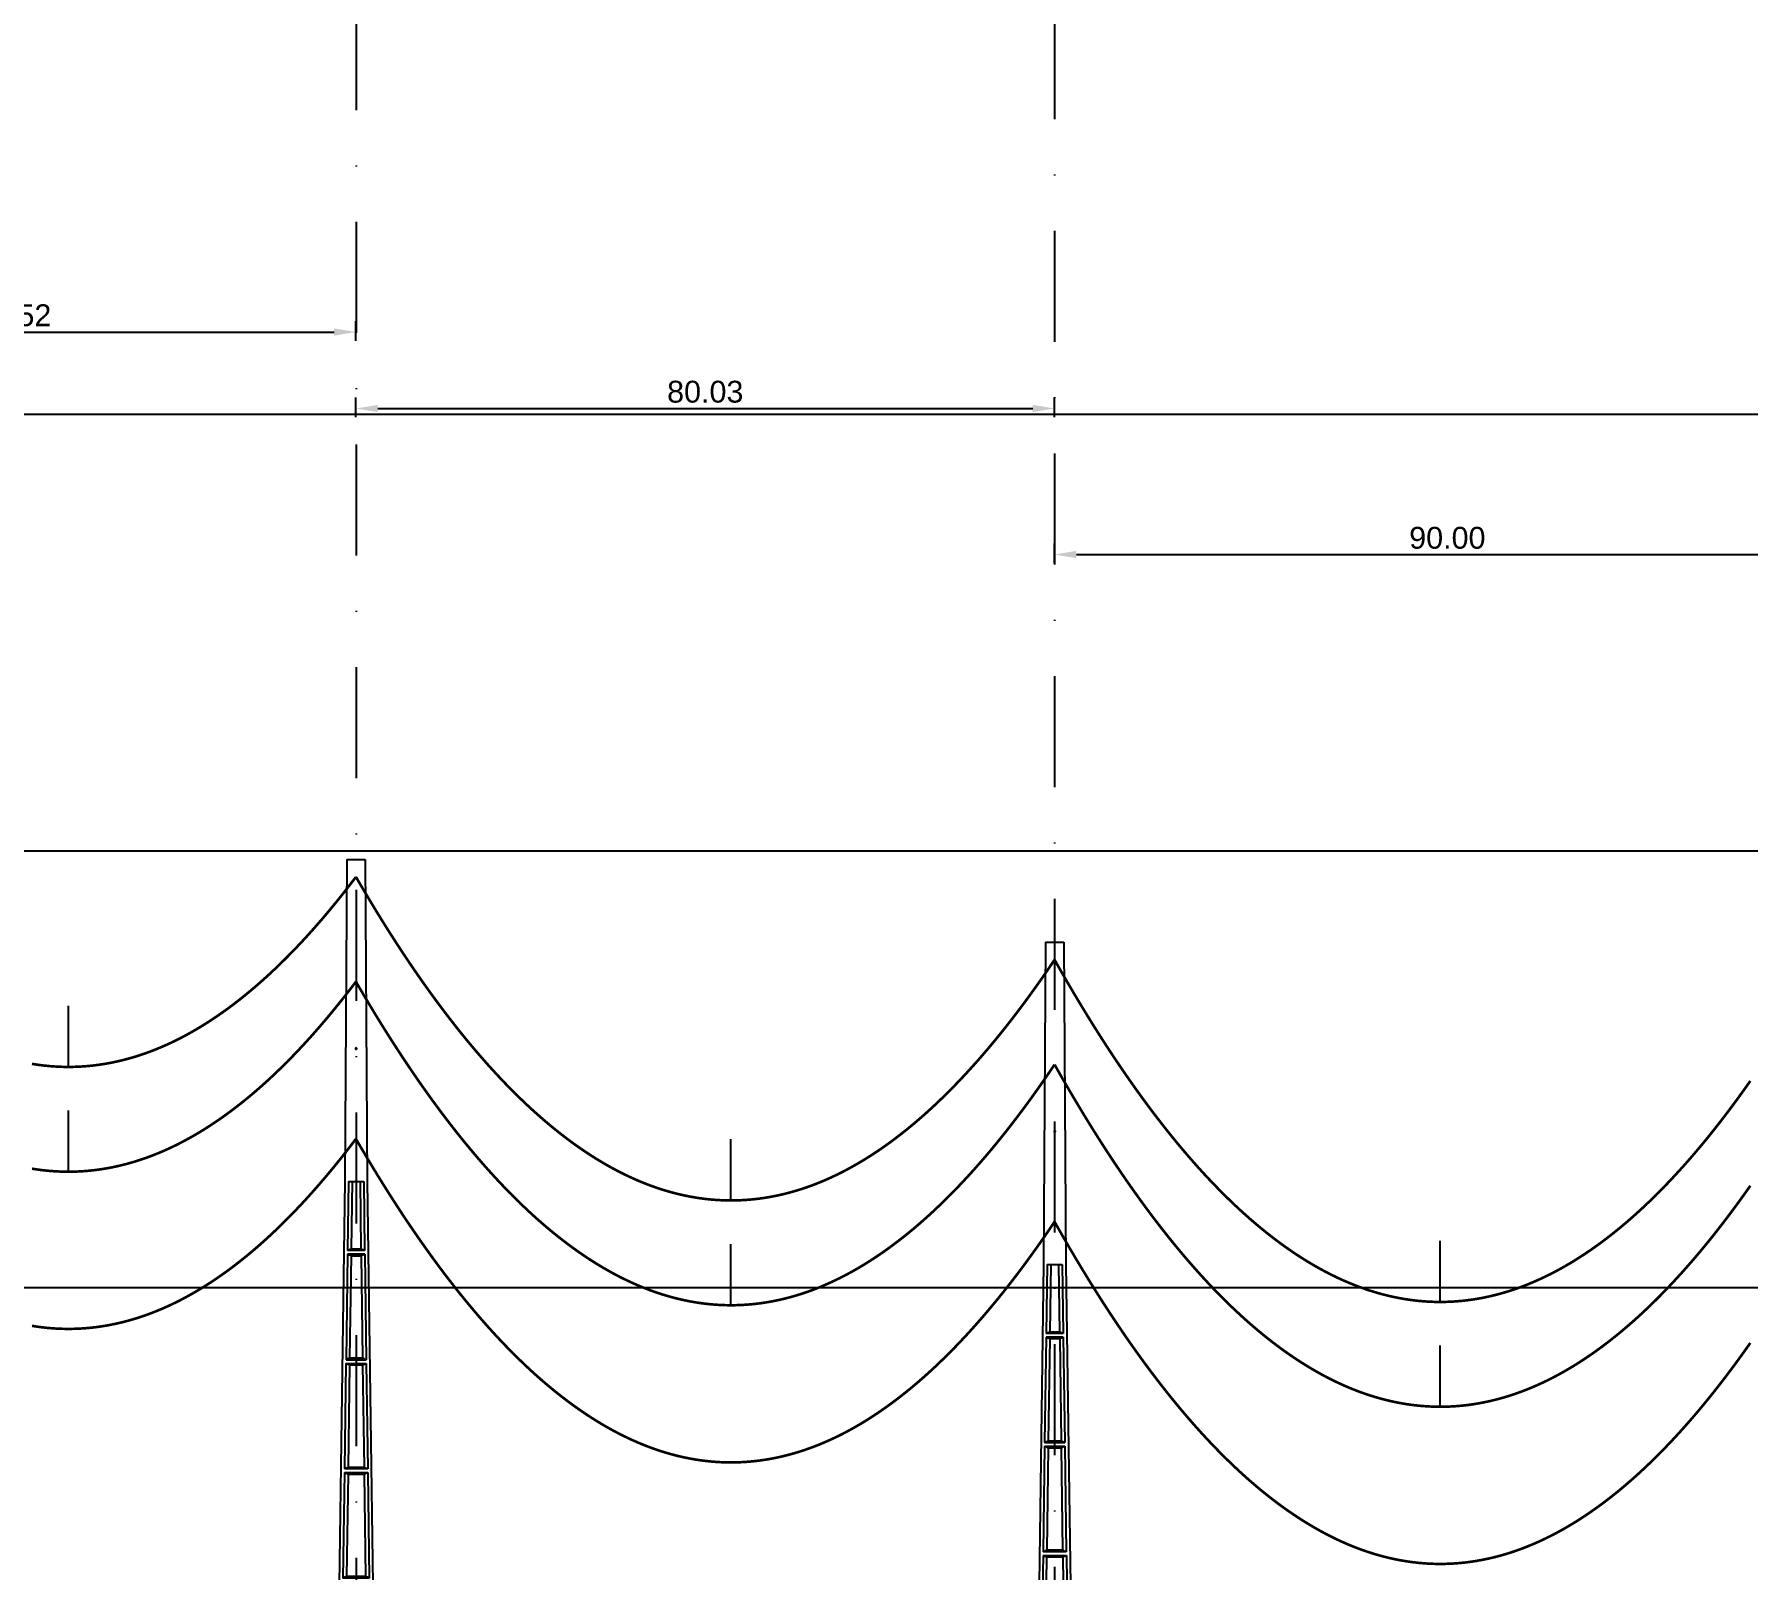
# Model space of a CAD drawing. Header units: metres. Extents: x -121 to 9872, y 3505 to 10721.
# Drawn here: x 5643.2 to 5839.5, y 6244.7 to 6420.5 of the extents above; entities that cross this region are included whole.
import ezdxf

# ---------------------------------------------------------------- set-up
doc = ezdxf.new("R2010")
doc.units = ezdxf.units.M
doc.header["$PDMODE"] = 2
doc.linetypes.add('DASHDOT', pattern=[25.4, 12.7, -6.35, 0, -6.35])
for name, color, linetype in [('CON-EOL- FO', 101, 'Continuous'), ('CON-EOL-CA ARBUTUS', 144, 'Continuous'), ('cotas', 7, 'Continuous'), ('GRID', 253, 'Continuous'), ('POSTE DT', 7, 'Continuous')]:
    doc.layers.add(name, color=color, linetype=linetype)
doc.styles.get("Standard").update_dxf_attribs({"font": 'arial.ttf'})
doc.dimstyles.new('ISO-25', dxfattribs={"dimtxt": 2.5, "dimasz": 2.5, "dimexe": 1.25, "dimexo": 0.625, "dimtad": 1, "dimzin": 1, "dimtxsty": 'Standard', "dimcen": 2.5, "dimaunit": 1, "dimadec": 3, "dimazin": 3, "dimtfac": 1, "dimtmove": 0, "dimatfit": 3, "dimfxlon": 1, "dimarcsym": 0})

# ---------------------------------------------------------------- blocks, each defined once
blk = doc.blocks.new('*U1')
at = {"layer": 'POSTE DT', "extrusion": (0, 1, 0)}
for p, q in [((-3.31, 378.23), (-4.05, 262)), ((-3.31, 378.23), (3.31, 378.23)), ((3.31, 378.23), (4.06, 262)), ((-4.05, 262), (-7.72, 0)), ((-4.05, 262), (-4.05, 262)), ((-2.73, 262), (-3.08, 237.05)), ((-2.73, 262), (2.75, 262)), ((-1.42, 262), (-1.77, 237.57)), ((1.43, 262), (1.77, 237.57)), ((2.75, 262), (3.1, 237.05)), ((4.06, 262), (7.72, 0)), ((-3.1, 235.74), (-3.63, 197.65)), ((3.11, 235.73), (-3.1, 235.74)), ((3.1, 237.05), (-3.08, 237.05)), ((-1.8, 235.21), (-2.32, 198.19)), ((1.8, 235.21), (2.32, 198.19)), ((3.11, 235.73), (3.65, 197.65)), ((-3.65, 196.34), (-4.19, 158.25)), ((-2.35, 195.8), (-2.87, 158.8)), ((2.35, 195.8), (2.87, 158.8)), ((3.66, 196.34), (4.2, 158.25)), ((-4.21, 156.94), (-4.74, 118.85)), ((-2.9, 156.39), (-3.42, 119.41)), ((2.91, 156.39), (3.42, 119.41)), ((4.21, 156.94), (4.75, 118.85)), ((4.75, 118.85), (-4.74, 118.85)), ((-4.76, 117.54), (-5.29, 79.45)), ((4.77, 117.54), (-4.76, 117.54)), ((-3.46, 116.98), (-3.97, 80.02)), ((3.46, 116.98), (3.98, 80.02)), ((4.77, 117.54), (5.3, 79.45)), ((-5.31, 78.14), (-5.85, 40.06)), ((5.32, 78.14), (-5.31, 78.14)), ((5.3, 79.45), (-5.29, 79.45)), ((-4.01, 77.57), (-4.53, 40.63)), ((4.01, 77.57), (4.53, 40.63)), ((5.32, 78.14), (5.85, 40.06)), ((-5.86, 38.74), (-6.41, 0)), ((5.87, 38.74), (-5.86, 38.74)), ((5.85, 40.06), (-5.85, 40.06)), ((-4.56, 38.17), (-5.1, 0)), ((4.56, 38.17), (5.1, 0)), ((5.87, 38.74), (6.41, 0)), ((-6.41, 0), (-7.72, 0)), ((-5.1, 0), (-6.41, 0)), ((5.1, 0), (-5.1, 0)), ((6.41, 0), (5.1, 0)), ((7.72, 0), (6.41, 0))]:
    blk.add_line(p, q, dxfattribs=at)
at = {"layer": 'POSTE DT', "ltscale": 3}
for points in [[(-3.65, 196.34), (3.66, 196.34)], [(-3.63, 197.65), (3.65, 197.65)], [(-4.21, 156.94), (4.21, 156.94)], [(4.2, 158.25), (-4.19, 158.25)]]:
    blk.add_lwpolyline(points, dxfattribs=at)
at = {"layer": 'POSTE DT'}
for points, knots in [([(0.25, 309.94), (0.25, 309.93), (0.25, 309.93), (0.25, 309.92), (0.25, 309.91), (0.25, 309.9), (0.25, 309.89), (0.24, 309.85), (0.22, 309.82), (0.19, 309.77), (0.16, 309.74), (0.11, 309.71), (0.08, 309.7), (0.01, 309.68), (-0.02, 309.68), (-0.08, 309.7), (-0.11, 309.71), (-0.16, 309.74), (-0.18, 309.76), (-0.21, 309.8), (-0.22, 309.82), (-0.24, 309.85), (-0.24, 309.87), (-0.25, 309.89), (-0.25, 309.9), (-0.25, 309.92), (-0.25, 309.92), (-0.25, 309.93), (-0.25, 309.94), (-0.25, 309.95), (-0.25, 309.95), (-0.25, 309.96), (-0.25, 309.97), (-0.24, 310), (-0.23, 310.02), (-0.21, 310.07), (-0.2, 310.09), (-0.15, 310.14), (-0.13, 310.15), (-0.07, 310.18), (-0.03, 310.19), (0.03, 310.19), (0.06, 310.18), (0.12, 310.16), (0.14, 310.14), (0.18, 310.11), (0.2, 310.09), (0.21, 310.06), (0.22, 310.05), (0.23, 310.04), (0.24, 310.01), (0.24, 309.99), (0.25, 309.97), (0.25, 309.96), (0.25, 309.95), (0.25, 309.94), (0.25, 309.94), (0.25, 309.94), (0.25, 309.94)], [-54.728303, -54.728303, -54.728303, -54.728303, -54.309038, -54.309038, -53.647169, -53.647169, -52.532885, -52.532885, -48.86224, -48.86224, -45.282765, -45.282765, -41.52867, -41.52867, -37.867486, -37.867486, -34.454589, -34.454589, -31.301423, -31.301423, -28.48103, -28.48103, -26.961755, -26.961755, -25.7544, -25.7544, -25.136228, -25.136228, -24.64409, -24.64409, -24.094201, -24.094201, -23.191199, -23.191199, -20.494482, -20.494482, -17.342863, -17.342863, -13.645538, -13.645538, -9.835989, -9.835989, -6.296781, -6.296781, -3.005029, -3.005029, 0, 0, 0, 1.527594, 1.527594, 3.697216, 3.697216, 4.489727, 4.489727, 5.01438, 5.01438, 5.095313, 5.095313, 5.095313, 5.095313]), ([(-3.1, 235.74), (-2.88, 235.65), (-2.67, 235.56), (-2.23, 235.39), (-2.02, 235.3), (-1.8, 235.21)], [0.055576, 0.055576, 0.055576, 0.055576, 56.767409, 56.767409, 113.50757, 113.50757, 113.50757, 113.50757]), ([(-1.77, 237.57), (-1.99, 237.49), (-2.21, 237.4), (-2.64, 237.22), (-2.86, 237.14), (-3.08, 237.05)], [0, 0, 0, 0, 56.660495, 56.660495, 113.412826, 113.412826, 113.412826, 113.412826]), ([(-1.8, 235.21), (-1.2, 235.21), (-0.6, 235.21), (0.6, 235.21), (1.2, 235.21), (1.8, 235.21)], [0, 0, 0, 0, 68.567797, 68.567797, 137.136247, 137.136247, 137.136247, 137.136247]), ([(1.77, 237.57), (1.18, 237.57), (0.59, 237.57), (-0.59, 237.57), (-1.18, 237.57), (-1.77, 237.57)], [0, 0, 0, 0, 67.306894, 67.306894, 134.614447, 134.614447, 134.614447, 134.614447]), ([(3.1, 237.05), (2.87, 237.14), (2.65, 237.23), (2.21, 237.4), (1.99, 237.49), (1.77, 237.57)], [0, 0, 0, 0, 56.738948, 56.738948, 113.38731, 113.38731, 113.38731, 113.38731]), ([(1.8, 235.21), (2.02, 235.3), (2.24, 235.38), (2.68, 235.56), (2.89, 235.65), (3.11, 235.73)], [0, 0, 0, 0, 56.845349, 56.845349, 113.599799, 113.599799, 113.599799, 113.599799]), ([(-2.32, 198.19), (-2.54, 198.1), (-2.76, 198.01), (-3.2, 197.83), (-3.41, 197.74), (-3.63, 197.65)], [0, 0, 0, 0, 63.412073, 63.412073, 126.777421, 126.777421, 126.777421, 126.777421]), ([(2.32, 198.19), (1.55, 198.19), (0.77, 198.19), (-0.77, 198.19), (-1.55, 198.19), (-2.32, 198.19)], [0, 0, 0, 0, 88.31008, 88.31008, 176.620652, 176.620652, 176.620652, 176.620652]), ([(3.65, 197.65), (3.43, 197.74), (3.2, 197.83), (2.76, 198.01), (2.54, 198.1), (2.32, 198.19)], [0, 0, 0, 0, 63.488119, 63.488119, 126.880939, 126.880939, 126.880939, 126.880939]), ([(-3.65, 196.34), (-3.43, 196.25), (-3.22, 196.16), (-2.78, 195.98), (-2.57, 195.89), (-2.35, 195.8)], [0.054307, 0.054307, 0.054307, 0.054307, 63.527131, 63.527131, 127.063246, 127.063246, 127.063246, 127.063246]), ([(-2.35, 195.8), (-1.57, 195.8), (-0.78, 195.8), (0.79, 195.8), (1.57, 195.8), (2.35, 195.8)], [0, 0, 0, 0, 89.585713, 89.585713, 179.17191, 179.17191, 179.17191, 179.17191]), ([(2.35, 195.8), (2.57, 195.89), (2.79, 195.98), (3.23, 196.16), (3.45, 196.25), (3.66, 196.34)], [0, 0, 0, 0, 63.60246, 63.60246, 127.109696, 127.109696, 127.109696, 127.109696]), ([(-4.21, 156.94), (-3.99, 156.85), (-3.77, 156.75), (-3.34, 156.57), (-3.12, 156.48), (-2.9, 156.39)], [0.053423, 0.053423, 0.053423, 0.053423, 70.429742, 70.429742, 140.90167, 140.90167, 140.90167, 140.90167]), ([(-2.87, 158.8), (-3.09, 158.71), (-3.31, 158.62), (-3.75, 158.43), (-3.97, 158.34), (-4.19, 158.25)], [0, 0, 0, 0, 70.301707, 70.301707, 140.590947, 140.590947, 140.590947, 140.590947]), ([(-2.9, 156.39), (-1.94, 156.39), (-0.97, 156.39), (0.97, 156.39), (1.94, 156.39), (2.91, 156.39)], [0, 0, 0, 0, 110.60219, 110.60219, 221.20473, 221.20473, 221.20473, 221.20473]), ([(2.87, 158.8), (1.92, 158.8), (0.96, 158.8), (-0.96, 158.8), (-1.91, 158.8), (-2.87, 158.8)], [0, 0, 0, 0, 109.314454, 109.314454, 218.629264, 218.629264, 218.629264, 218.629264]), ([(4.2, 158.25), (3.98, 158.34), (3.76, 158.44), (3.31, 158.62), (3.09, 158.71), (2.87, 158.8)], [0, 0, 0, 0, 70.379198, 70.379198, 140.659718, 140.659718, 140.659718, 140.659718]), ([(2.91, 156.39), (3.12, 156.48), (3.34, 156.57), (3.78, 156.75), (4, 156.85), (4.21, 156.94)], [0, 0, 0, 0, 70.506649, 70.506649, 140.914701, 140.914701, 140.914701, 140.914701]), ([(-3.42, 119.41), (-3.64, 119.32), (-3.86, 119.23), (-4.3, 119.04), (-4.52, 118.95), (-4.74, 118.85)], [0, 0, 0, 0, 77.299547, 77.299547, 154.618634, 154.618634, 154.618634, 154.618634]), ([(3.42, 119.41), (2.28, 119.41), (1.14, 119.41), (-1.14, 119.41), (-2.28, 119.41), (-3.42, 119.41)], [0, 0, 0, 0, 130.319901, 130.319901, 260.640046, 260.640046, 260.640046, 260.640046]), ([(4.75, 118.85), (4.53, 118.95), (4.31, 119.04), (3.87, 119.23), (3.64, 119.32), (3.42, 119.41)], [0, 0, 0, 0, 77.381597, 77.381597, 154.66183, 154.66183, 154.66183, 154.66183]), ([(-4.76, 117.54), (-4.54, 117.45), (-4.32, 117.35), (-3.89, 117.17), (-3.67, 117.07), (-3.46, 116.98)], [0.052784, 0.052784, 0.052784, 0.052784, 77.438432, 77.438432, 154.950301, 154.950301, 154.950301, 154.950301]), ([(-3.46, 116.98), (-2.3, 116.98), (-1.15, 116.98), (1.15, 116.98), (2.31, 116.98), (3.46, 116.98)], [0, 0, 0, 0, 131.617604, 131.617604, 263.235447, 263.235447, 263.235447, 263.235447]), ([(3.46, 116.98), (3.68, 117.07), (3.89, 117.17), (4.33, 117.35), (4.55, 117.45), (4.77, 117.54)], [0, 0, 0, 0, 77.520013, 77.520013, 154.938747, 154.938747, 154.938747, 154.938747]), ([(-5.31, 78.14), (-5.09, 78.05), (-4.88, 77.95), (-4.44, 77.76), (-4.23, 77.67), (-4.01, 77.57)], [0.052308, 0.052308, 0.052308, 0.052308, 84.527725, 84.527725, 169.158824, 169.158824, 169.158824, 169.158824]), ([(-3.97, 80.02), (-4.19, 79.93), (-4.41, 79.83), (-4.85, 79.64), (-5.07, 79.55), (-5.29, 79.45)], [0, 0, 0, 0, 84.379671, 84.379671, 168.809376, 168.809376, 168.809376, 168.809376]), ([(-4.01, 77.57), (-2.67, 77.57), (-1.34, 77.57), (1.34, 77.57), (2.67, 77.57), (4.01, 77.57)], [0, 0, 0, 0, 152.632212, 152.632212, 305.264569, 305.264569, 305.264569, 305.264569]), ([(3.98, 80.02), (2.65, 80.02), (1.33, 80.02), (-1.32, 80.02), (-2.65, 80.02), (-3.97, 80.02)], [0, 0, 0, 0, 151.326157, 151.326157, 302.652465, 302.652465, 302.652465, 302.652465]), ([(5.3, 79.45), (5.08, 79.55), (4.86, 79.64), (4.42, 79.83), (4.2, 79.93), (3.98, 80.02)], [0, 0, 0, 0, 84.46863, 84.46863, 168.833721, 168.833721, 168.833721, 168.833721]), ([(4.01, 77.57), (4.23, 77.67), (4.45, 77.76), (4.88, 77.95), (5.1, 78.05), (5.32, 78.14)], [0, 0, 0, 0, 84.616316, 84.616316, 169.129178, 169.129178, 169.129178, 169.129178]), ([(-5.86, 38.74), (-5.65, 38.65), (-5.43, 38.55), (-5, 38.36), (-4.78, 38.26), (-4.56, 38.17)], [0.026524, 0.026524, 0.026524, 0.026524, 91.679563, 91.679563, 183.466041, 183.466041, 183.466041, 183.466041]), ([(-4.53, 40.63), (-4.75, 40.53), (-4.97, 40.44), (-5.41, 40.25), (-5.63, 40.15), (-5.85, 40.06)], [0, 0, 0, 0, 91.523648, 91.523648, 183.126775, 183.126775, 183.126775, 183.126775]), ([(-4.56, 38.17), (-3.04, 38.17), (-1.52, 38.17), (1.52, 38.17), (3.04, 38.17), (4.56, 38.17)], [0, 0, 0, 0, 173.646192, 173.646192, 347.292451, 347.292451, 347.292451, 347.292451]), ([(4.53, 40.63), (3.02, 40.63), (1.51, 40.63), (-1.51, 40.63), (-3.02, 40.63), (-4.53, 40.63)], [0, 0, 0, 0, 172.33304, 172.33304, 344.666151, 344.666151, 344.666151, 344.666151]), ([(5.85, 40.06), (5.63, 40.15), (5.41, 40.25), (4.97, 40.44), (4.75, 40.53), (4.53, 40.63)], [0, 0, 0, 0, 91.621326, 91.621326, 183.137324, 183.137324, 183.137324, 183.137324]), ([(4.56, 38.17), (4.78, 38.26), (5, 38.36), (5.43, 38.55), (5.65, 38.65), (5.87, 38.74)], [0, 0, 0, 0, 91.776928, 91.776928, 183.448614, 183.448614, 183.448614, 183.448614])]:
    blk.add_open_spline(points, degree=3, knots=knots, dxfattribs=at)
blk = doc.blocks.new('*D384')
at = {"layer": 'cotas', "color": 0, "lineweight": -2, "transparency": 16777216}
for p, q in [((5601.55, 6385.39), (5601.55, 6387.64)), ((5680.07, 6385.39), (5680.07, 6387.64)), ((5604.05, 6386.39), (5677.57, 6386.39))]:
    blk.add_line(p, q, dxfattribs=at)
at = {"layer": 'cotas', "color": 0, "transparency": 16777216}
for points in [[(5604.05, 6386.8), (5604.05, 6385.97), (5601.55, 6386.39)], [(5677.57, 6386.8), (5677.57, 6385.97), (5680.07, 6386.39)]]:
    blk.add_solid(points, dxfattribs=at)
at = {"layer": 'Defpoints', "color": 0, "transparency": 16777216}
for p in [(5680.07, 6386.39), (5601.55, 6345.94), (5680.07, 6324)]:
    blk.add_point(p, dxfattribs=at)
at = {"layer": 'cotas', "color": 0, "transparency": 16777216, "insert": (5640.81, 6388.29), "char_height": 2.5, "attachment_point": 5}
blk.add_mtext('78.52', dxfattribs=at)
blk = doc.blocks.new('*D385')
at = {"layer": 'cotas', "color": 0, "lineweight": -2, "transparency": 16777216}
for p, q in [((5680.07, 6376.63), (5680.07, 6378.88)), ((5682.57, 6377.63), (5757.6, 6377.63)), ((5760.1, 6376.63), (5760.1, 6378.88))]:
    blk.add_line(p, q, dxfattribs=at)
at = {"layer": 'cotas', "color": 0, "transparency": 16777216}
for points in [[(5682.57, 6378.05), (5682.57, 6377.22), (5680.07, 6377.63)], [(5757.6, 6378.05), (5757.6, 6377.22), (5760.1, 6377.63)]]:
    blk.add_solid(points, dxfattribs=at)
at = {"layer": 'Defpoints', "color": 0, "transparency": 16777216}
for p in [(5760.1, 6377.63), (5680.07, 6326), (5760.1, 6316.5)]:
    blk.add_point(p, dxfattribs=at)
at = {"layer": 'cotas', "color": 0, "transparency": 16777216, "insert": (5720.09, 6379.54), "char_height": 2.5, "attachment_point": 5}
blk.add_mtext('80.03', dxfattribs=at)
blk = doc.blocks.new('*D349')
at = {"layer": 'cotas', "color": 0, "lineweight": -2, "transparency": 16777216}
for p, q in [((5760.1, 6359.91), (5760.1, 6362.16)), ((5850.1, 6359.91), (5850.1, 6362.16)), ((5762.6, 6360.91), (5847.6, 6360.91))]:
    blk.add_line(p, q, dxfattribs=at)
at = {"layer": 'cotas', "color": 0, "transparency": 16777216}
for points in [[(5762.6, 6361.33), (5762.6, 6360.49), (5760.1, 6360.91)], [(5847.6, 6361.33), (5847.6, 6360.49), (5850.1, 6360.91)]]:
    blk.add_solid(points, dxfattribs=at)
at = {"layer": 'Defpoints', "color": 0, "transparency": 16777216}
for p in [(5850.1, 6360.91), (5850.1, 6319.48), (5760.1, 6316.5)]:
    blk.add_point(p, dxfattribs=at)
at = {"layer": 'cotas', "color": 0, "transparency": 16777216, "insert": (5805.1, 6362.81), "char_height": 2.5, "attachment_point": 5}
blk.add_mtext('90.00', dxfattribs=at)

msp = doc.modelspace()

# ---------------------------------------------------------------- linework, layer by layer
at = {"layer": 'CON-EOL- FO', "const_width": 0.3}
for points in [[(5642.962, 6272.583), (5643.353, 6272.521), (5643.743, 6272.465), (5644.134, 6272.415), (5644.524, 6272.371), (5644.915, 6272.333), (5645.306, 6272.302), (5645.696, 6272.276), (5646.087, 6272.257), (5646.478, 6272.243), (5646.868, 6272.236), (5647.259, 6272.235), (5647.65, 6272.24), (5648.04, 6272.251), (5648.431, 6272.269), (5648.822, 6272.292), (5649.212, 6272.322), (5649.603, 6272.357), (5649.994, 6272.399), (5650.384, 6272.447), (5650.775, 6272.501), (5651.165, 6272.561), (5651.556, 6272.627), (5651.947, 6272.699), (5652.337, 6272.777), (5652.728, 6272.862), (5653.119, 6272.953), (5653.509, 6273.049), (5653.9, 6273.152), (5654.291, 6273.261), (5654.681, 6273.376), (5655.072, 6273.497), (5655.463, 6273.625), (5655.853, 6273.758), (5656.244, 6273.898), (5656.635, 6274.043), (5657.025, 6274.195), (5657.416, 6274.353), (5657.806, 6274.517), (5658.197, 6274.687), (5658.588, 6274.863), (5658.978, 6275.045), (5659.369, 6275.234), (5659.76, 6275.428), (5660.15, 6275.629), (5660.541, 6275.836), (5660.932, 6276.049), (5661.322, 6276.268), (5661.713, 6276.493), (5662.104, 6276.724), (5662.494, 6276.962), (5662.885, 6277.205), (5663.276, 6277.455), (5663.666, 6277.711), (5664.057, 6277.973), (5664.447, 6278.241), (5664.838, 6278.515), (5665.229, 6278.795), (5665.619, 6279.081), (5666.01, 6279.374), (5666.401, 6279.673), (5666.791, 6279.977), (5667.182, 6280.288), (5667.573, 6280.605), (5667.963, 6280.929), (5668.354, 6281.258), (5668.745, 6281.593), (5669.135, 6281.935), (5669.526, 6282.283), (5669.917, 6282.636), (5670.307, 6282.996), (5670.698, 6283.363), (5671.088, 6283.735), (5671.479, 6284.113), (5671.87, 6284.498), (5672.26, 6284.888), (5672.651, 6285.285), (5673.042, 6285.688), (5673.432, 6286.097), (5673.823, 6286.513), (5674.214, 6286.934), (5674.604, 6287.362), (5674.995, 6287.795), (5675.386, 6288.235), (5675.776, 6288.681), (5676.167, 6289.133), (5676.558, 6289.591), (5676.948, 6290.056), (5677.339, 6290.527), (5677.729, 6291.003), (5678.12, 6291.486), (5678.511, 6291.975), (5678.901, 6292.47), (5679.292, 6292.972), (5679.683, 6293.479), (5680.073, 6293.993)], [(5680.073, 6293.993), (5680.471, 6293.308), (5680.87, 6292.629), (5681.268, 6291.957), (5681.666, 6291.291), (5682.064, 6290.632), (5682.462, 6289.979), (5682.86, 6289.332), (5683.259, 6288.692), (5683.657, 6288.058), (5684.055, 6287.431), (5684.453, 6286.81), (5684.851, 6286.196), (5685.249, 6285.588), (5685.648, 6284.986), (5686.046, 6284.391), (5686.444, 6283.803), (5686.842, 6283.22), (5687.24, 6282.644), (5687.638, 6282.075), (5688.037, 6281.512), (5688.435, 6280.955), (5688.833, 6280.405), (5689.231, 6279.861), (5689.629, 6279.324), (5690.027, 6278.793), (5690.425, 6278.268), (5690.824, 6277.75), (5691.222, 6277.238), (5691.62, 6276.732), (5692.018, 6276.233), (5692.416, 6275.741), (5692.814, 6275.255), (5693.213, 6274.775), (5693.611, 6274.301), (5694.009, 6273.834), (5694.407, 6273.374), (5694.805, 6272.919), (5695.203, 6272.471), (5695.602, 6272.03), (5696, 6271.595), (5696.398, 6271.166), (5696.796, 6270.744), (5697.194, 6270.328), (5697.592, 6269.918), (5697.99, 6269.515), (5698.389, 6269.118), (5698.787, 6268.728), (5699.185, 6268.344), (5699.583, 6267.966), (5699.981, 6267.595), (5700.379, 6267.23), (5700.778, 6266.871), (5701.176, 6266.519), (5701.574, 6266.173), (5701.972, 6265.834), (5702.37, 6265.501), (5702.768, 6265.174), (5703.167, 6264.854), (5703.565, 6264.54), (5703.963, 6264.232), (5704.361, 6263.931), (5704.759, 6263.636), (5705.157, 6263.348), (5705.556, 6263.066), (5705.954, 6262.79), (5706.352, 6262.52), (5706.75, 6262.257), (5707.148, 6262.001), (5707.546, 6261.75), (5707.944, 6261.506), (5708.343, 6261.269), (5708.741, 6261.038), (5709.139, 6260.813), (5709.537, 6260.594), (5709.935, 6260.382), (5710.333, 6260.176), (5710.732, 6259.977), (5711.13, 6259.784), (5711.528, 6259.597), (5711.926, 6259.416), (5712.324, 6259.242), (5712.722, 6259.075), (5713.121, 6258.913), (5713.519, 6258.758), (5713.917, 6258.61), (5714.315, 6258.468), (5714.713, 6258.332), (5715.111, 6258.202), (5715.509, 6258.079), (5715.908, 6257.962), (5716.306, 6257.852), (5716.704, 6257.747), (5717.102, 6257.65), (5717.5, 6257.558), (5717.898, 6257.473), (5718.297, 6257.394), (5718.695, 6257.322), (5719.093, 6257.256), (5719.491, 6257.196), (5719.889, 6257.143), (5720.287, 6257.096), (5720.686, 6257.055), (5721.084, 6257.021), (5721.482, 6256.993), (5721.88, 6256.971), (5722.278, 6256.956), (5722.676, 6256.947), (5723.075, 6256.944), (5723.473, 6256.948), (5723.871, 6256.958), (5724.269, 6256.975), (5724.667, 6256.998), (5725.065, 6257.027), (5725.463, 6257.062), (5725.862, 6257.104), (5726.26, 6257.152), (5726.658, 6257.207), (5727.056, 6257.268), (5727.454, 6257.335), (5727.852, 6257.409), (5728.251, 6257.489), (5728.649, 6257.575), (5729.047, 6257.668), (5729.445, 6257.767), (5729.843, 6257.872), (5730.241, 6257.984), (5730.64, 6258.102), (5731.038, 6258.226), (5731.436, 6258.357), (5731.834, 6258.494), (5732.232, 6258.637), (5732.63, 6258.787), (5733.029, 6258.943), (5733.427, 6259.106), (5733.825, 6259.275), (5734.223, 6259.45), (5734.621, 6259.632), (5735.019, 6259.82), (5735.417, 6260.014), (5735.816, 6260.215), (5736.214, 6260.422), (5736.612, 6260.635), (5737.01, 6260.855), (5737.408, 6261.081), (5737.806, 6261.313), (5738.205, 6261.552), (5738.603, 6261.797), (5739.001, 6262.049), (5739.399, 6262.306), (5739.797, 6262.571), (5740.195, 6262.841), (5740.594, 6263.118), (5740.992, 6263.402), (5741.39, 6263.691), (5741.788, 6263.987), (5742.186, 6264.29), (5742.584, 6264.599), (5742.982, 6264.914), (5743.381, 6265.235), (5743.779, 6265.563), (5744.177, 6265.897), (5744.575, 6266.238), (5744.973, 6266.585), (5745.371, 6266.938), (5745.77, 6267.298), (5746.168, 6267.664), (5746.566, 6268.037), (5746.964, 6268.416), (5747.362, 6268.801), (5747.76, 6269.193), (5748.159, 6269.591), (5748.557, 6269.995), (5748.955, 6270.406), (5749.353, 6270.823), (5749.751, 6271.247), (5750.149, 6271.676), (5750.548, 6272.113), (5750.946, 6272.556), (5751.344, 6273.005), (5751.742, 6273.46), (5752.14, 6273.922), (5752.538, 6274.39), (5752.936, 6274.865), (5753.335, 6275.346), (5753.733, 6275.833), (5754.131, 6276.327), (5754.529, 6276.827), (5754.927, 6277.334), (5755.325, 6277.847), (5755.724, 6278.367), (5756.122, 6278.892), (5756.52, 6279.425), (5756.918, 6279.963), (5757.316, 6280.508), (5757.714, 6281.06), (5758.113, 6281.618), (5758.511, 6282.182), (5758.909, 6282.753), (5759.307, 6283.33), (5759.705, 6283.913), (5760.103, 6284.503)], [(5760.103, 6284.503), (5760.551, 6283.711), (5760.999, 6282.927), (5761.447, 6282.151), (5761.894, 6281.383), (5762.342, 6280.624), (5762.79, 6279.872), (5763.238, 6279.129), (5763.685, 6278.394), (5764.133, 6277.667), (5764.581, 6276.948), (5765.029, 6276.237), (5765.476, 6275.534), (5765.924, 6274.84), (5766.372, 6274.153), (5766.82, 6273.475), (5767.268, 6272.805), (5767.715, 6272.143), (5768.163, 6271.489), (5768.611, 6270.843), (5769.059, 6270.205), (5769.506, 6269.575), (5769.954, 6268.954), (5770.402, 6268.34), (5770.85, 6267.735), (5771.297, 6267.138), (5771.745, 6266.549), (5772.193, 6265.968), (5772.641, 6265.395), (5773.088, 6264.83), (5773.536, 6264.273), (5773.984, 6263.725), (5774.432, 6263.184), (5774.879, 6262.652), (5775.327, 6262.127), (5775.775, 6261.611), (5776.223, 6261.103), (5776.67, 6260.603), (5777.118, 6260.11), (5777.566, 6259.626), (5778.014, 6259.151), (5778.462, 6258.683), (5778.909, 6258.223), (5779.357, 6257.771), (5779.805, 6257.328), (5780.253, 6256.892), (5780.7, 6256.464), (5781.148, 6256.045), (5781.596, 6255.634), (5782.044, 6255.23), (5782.491, 6254.835), (5782.939, 6254.448), (5783.387, 6254.069), (5783.835, 6253.698), (5784.282, 6253.335), (5784.73, 6252.98), (5785.178, 6252.633), (5785.626, 6252.294), (5786.073, 6251.963), (5786.521, 6251.64), (5786.969, 6251.326), (5787.417, 6251.019), (5787.865, 6250.72), (5788.312, 6250.43), (5788.76, 6250.147), (5789.208, 6249.873), (5789.656, 6249.606), (5790.103, 6249.348), (5790.551, 6249.097), (5790.999, 6248.855), (5791.447, 6248.621), (5791.894, 6248.395), (5792.342, 6248.176), (5792.79, 6247.966), (5793.238, 6247.764), (5793.685, 6247.57), (5794.133, 6247.384), (5794.581, 6247.206), (5795.029, 6247.036), (5795.476, 6246.874), (5795.924, 6246.72), (5796.372, 6246.574), (5796.82, 6246.436), (5797.268, 6246.306), (5797.715, 6246.185), (5798.163, 6246.071), (5798.611, 6245.965), (5799.059, 6245.867), (5799.506, 6245.778), (5799.954, 6245.696), (5800.402, 6245.622), (5800.85, 6245.557), (5801.297, 6245.499), (5801.745, 6245.45), (5802.193, 6245.408), (5802.641, 6245.375), (5803.088, 6245.349), (5803.536, 6245.332), (5803.984, 6245.322), (5804.432, 6245.321), (5804.879, 6245.328), (5805.327, 6245.342), (5805.775, 6245.365), (5806.223, 6245.396), (5806.67, 6245.435), (5807.118, 6245.482), (5807.566, 6245.536), (5808.014, 6245.599), (5808.462, 6245.67), (5808.909, 6245.749), (5809.357, 6245.836), (5809.805, 6245.931), (5810.253, 6246.034), (5810.7, 6246.145), (5811.148, 6246.264), (5811.596, 6246.391), (5812.044, 6246.526), (5812.491, 6246.67), (5812.939, 6246.821), (5813.387, 6246.98), (5813.835, 6247.147), (5814.282, 6247.323), (5814.73, 6247.506), (5815.178, 6247.697), (5815.626, 6247.897), (5816.073, 6248.104), (5816.521, 6248.32), (5816.969, 6248.543), (5817.417, 6248.775), (5817.865, 6249.014), (5818.312, 6249.262), (5818.76, 6249.518), (5819.208, 6249.781), (5819.656, 6250.053), (5820.103, 6250.333), (5820.551, 6250.621), (5820.999, 6250.917), (5821.447, 6251.221), (5821.894, 6251.533), (5822.342, 6251.853), (5822.79, 6252.181), (5823.238, 6252.517), (5823.685, 6252.861), (5824.133, 6253.213), (5824.581, 6253.574), (5825.029, 6253.942), (5825.476, 6254.318), (5825.924, 6254.703), (5826.372, 6255.095), (5826.82, 6255.496), (5827.268, 6255.905), (5827.715, 6256.321), (5828.163, 6256.746), (5828.611, 6257.179), (5829.059, 6257.62), (5829.506, 6258.069), (5829.954, 6258.526), (5830.402, 6258.991), (5830.85, 6259.464), (5831.297, 6259.946), (5831.745, 6260.435), (5832.193, 6260.932), (5832.641, 6261.438), (5833.088, 6261.951), (5833.536, 6262.473), (5833.984, 6263.003), (5834.432, 6263.541), (5834.879, 6264.086), (5835.327, 6264.64), (5835.775, 6265.203), (5836.223, 6265.773), (5836.67, 6266.351), (5837.118, 6266.937), (5837.566, 6267.532), (5838.014, 6268.134), (5838.462, 6268.745), (5838.909, 6269.364), (5839.357, 6269.991), (5839.805, 6270.626)]]:
    msp.add_lwpolyline(points, dxfattribs=at)
at = {"layer": 'CON-EOL-CA ARBUTUS'}
for p, q in [((5647.132, 6302.235), (5647.132, 6309.235)), ((5647.132, 6290.235), (5647.132, 6297.235)), ((5723.037, 6286.944), (5723.037, 6293.944)), ((5723.037, 6274.944), (5723.037, 6281.944)), ((5804.284, 6275.321), (5804.284, 6282.321)), ((5804.284, 6263.321), (5804.284, 6270.321))]:
    msp.add_line(p, q, dxfattribs=at)
at = {"layer": 'CON-EOL-CA ARBUTUS', "const_width": 0.3}
for points in [[(5642.962, 6302.583), (5643.353, 6302.521), (5643.743, 6302.465), (5644.134, 6302.415), (5644.524, 6302.371), (5644.915, 6302.333), (5645.306, 6302.302), (5645.696, 6302.276), (5646.087, 6302.257), (5646.478, 6302.243), (5646.868, 6302.236), (5647.259, 6302.235), (5647.65, 6302.24), (5648.04, 6302.251), (5648.431, 6302.269), (5648.822, 6302.292), (5649.212, 6302.322), (5649.603, 6302.357), (5649.994, 6302.399), (5650.384, 6302.447), (5650.775, 6302.501), (5651.165, 6302.561), (5651.556, 6302.627), (5651.947, 6302.699), (5652.337, 6302.777), (5652.728, 6302.862), (5653.119, 6302.953), (5653.509, 6303.049), (5653.9, 6303.152), (5654.291, 6303.261), (5654.681, 6303.376), (5655.072, 6303.497), (5655.463, 6303.625), (5655.853, 6303.758), (5656.244, 6303.898), (5656.635, 6304.043), (5657.025, 6304.195), (5657.416, 6304.353), (5657.806, 6304.517), (5658.197, 6304.687), (5658.588, 6304.863), (5658.978, 6305.045), (5659.369, 6305.234), (5659.76, 6305.428), (5660.15, 6305.629), (5660.541, 6305.836), (5660.932, 6306.049), (5661.322, 6306.268), (5661.713, 6306.493), (5662.104, 6306.724), (5662.494, 6306.962), (5662.885, 6307.205), (5663.276, 6307.455), (5663.666, 6307.711), (5664.057, 6307.973), (5664.447, 6308.241), (5664.838, 6308.515), (5665.229, 6308.795), (5665.619, 6309.081), (5666.01, 6309.374), (5666.401, 6309.673), (5666.791, 6309.977), (5667.182, 6310.288), (5667.573, 6310.605), (5667.963, 6310.929), (5668.354, 6311.258), (5668.745, 6311.593), (5669.135, 6311.935), (5669.526, 6312.283), (5669.917, 6312.636), (5670.307, 6312.996), (5670.698, 6313.363), (5671.088, 6313.735), (5671.479, 6314.113), (5671.87, 6314.498), (5672.26, 6314.888), (5672.651, 6315.285), (5673.042, 6315.688), (5673.432, 6316.097), (5673.823, 6316.513), (5674.214, 6316.934), (5674.604, 6317.361), (5674.995, 6317.795), (5675.386, 6318.235), (5675.776, 6318.681), (5676.167, 6319.133), (5676.558, 6319.591), (5676.948, 6320.056), (5677.339, 6320.527), (5677.729, 6321.003), (5678.12, 6321.486), (5678.511, 6321.975), (5678.901, 6322.47), (5679.292, 6322.972), (5679.683, 6323.479), (5680.073, 6323.993)], [(5680.073, 6323.993), (5680.471, 6323.308), (5680.87, 6322.629), (5681.268, 6321.957), (5681.666, 6321.291), (5682.064, 6320.632), (5682.462, 6319.979), (5682.86, 6319.332), (5683.259, 6318.692), (5683.657, 6318.058), (5684.055, 6317.431), (5684.453, 6316.81), (5684.851, 6316.196), (5685.249, 6315.588), (5685.648, 6314.986), (5686.046, 6314.391), (5686.444, 6313.803), (5686.842, 6313.22), (5687.24, 6312.644), (5687.638, 6312.075), (5688.037, 6311.512), (5688.435, 6310.955), (5688.833, 6310.405), (5689.231, 6309.861), (5689.629, 6309.324), (5690.027, 6308.793), (5690.425, 6308.268), (5690.824, 6307.75), (5691.222, 6307.238), (5691.62, 6306.732), (5692.018, 6306.233), (5692.416, 6305.741), (5692.814, 6305.255), (5693.213, 6304.775), (5693.611, 6304.301), (5694.009, 6303.834), (5694.407, 6303.374), (5694.805, 6302.919), (5695.203, 6302.471), (5695.602, 6302.03), (5696, 6301.595), (5696.398, 6301.166), (5696.796, 6300.744), (5697.194, 6300.328), (5697.592, 6299.918), (5697.99, 6299.515), (5698.389, 6299.118), (5698.787, 6298.728), (5699.185, 6298.344), (5699.583, 6297.966), (5699.981, 6297.595), (5700.379, 6297.23), (5700.778, 6296.871), (5701.176, 6296.519), (5701.574, 6296.173), (5701.972, 6295.834), (5702.37, 6295.501), (5702.768, 6295.174), (5703.167, 6294.854), (5703.565, 6294.54), (5703.963, 6294.232), (5704.361, 6293.931), (5704.759, 6293.636), (5705.157, 6293.348), (5705.556, 6293.066), (5705.954, 6292.79), (5706.352, 6292.52), (5706.75, 6292.257), (5707.148, 6292.001), (5707.546, 6291.75), (5707.944, 6291.506), (5708.343, 6291.269), (5708.741, 6291.038), (5709.139, 6290.813), (5709.537, 6290.594), (5709.935, 6290.382), (5710.333, 6290.176), (5710.732, 6289.977), (5711.13, 6289.784), (5711.528, 6289.597), (5711.926, 6289.416), (5712.324, 6289.242), (5712.722, 6289.075), (5713.121, 6288.913), (5713.519, 6288.758), (5713.917, 6288.61), (5714.315, 6288.468), (5714.713, 6288.332), (5715.111, 6288.202), (5715.509, 6288.079), (5715.908, 6287.962), (5716.306, 6287.852), (5716.704, 6287.747), (5717.102, 6287.65), (5717.5, 6287.558), (5717.898, 6287.473), (5718.297, 6287.394), (5718.695, 6287.322), (5719.093, 6287.256), (5719.491, 6287.196), (5719.889, 6287.143), (5720.287, 6287.096), (5720.686, 6287.055), (5721.084, 6287.021), (5721.482, 6286.993), (5721.88, 6286.971), (5722.278, 6286.956), (5722.676, 6286.947), (5723.075, 6286.944), (5723.473, 6286.948), (5723.871, 6286.958), (5724.269, 6286.975), (5724.667, 6286.998), (5725.065, 6287.027), (5725.463, 6287.062), (5725.862, 6287.104), (5726.26, 6287.152), (5726.658, 6287.207), (5727.056, 6287.268), (5727.454, 6287.335), (5727.852, 6287.409), (5728.251, 6287.489), (5728.649, 6287.575), (5729.047, 6287.668), (5729.445, 6287.767), (5729.843, 6287.872), (5730.241, 6287.984), (5730.64, 6288.102), (5731.038, 6288.226), (5731.436, 6288.357), (5731.834, 6288.494), (5732.232, 6288.637), (5732.63, 6288.787), (5733.029, 6288.943), (5733.427, 6289.106), (5733.825, 6289.275), (5734.223, 6289.45), (5734.621, 6289.632), (5735.019, 6289.82), (5735.417, 6290.014), (5735.816, 6290.215), (5736.214, 6290.422), (5736.612, 6290.635), (5737.01, 6290.855), (5737.408, 6291.081), (5737.806, 6291.313), (5738.205, 6291.552), (5738.603, 6291.797), (5739.001, 6292.049), (5739.399, 6292.306), (5739.797, 6292.571), (5740.195, 6292.841), (5740.594, 6293.118), (5740.992, 6293.402), (5741.39, 6293.691), (5741.788, 6293.987), (5742.186, 6294.29), (5742.584, 6294.599), (5742.982, 6294.914), (5743.381, 6295.235), (5743.779, 6295.563), (5744.177, 6295.897), (5744.575, 6296.238), (5744.973, 6296.585), (5745.371, 6296.938), (5745.77, 6297.298), (5746.168, 6297.664), (5746.566, 6298.037), (5746.964, 6298.416), (5747.362, 6298.801), (5747.76, 6299.193), (5748.159, 6299.591), (5748.557, 6299.995), (5748.955, 6300.406), (5749.353, 6300.823), (5749.751, 6301.247), (5750.149, 6301.676), (5750.548, 6302.113), (5750.946, 6302.556), (5751.344, 6303.005), (5751.742, 6303.46), (5752.14, 6303.922), (5752.538, 6304.39), (5752.936, 6304.865), (5753.335, 6305.346), (5753.733, 6305.833), (5754.131, 6306.327), (5754.529, 6306.827), (5754.927, 6307.334), (5755.325, 6307.847), (5755.724, 6308.367), (5756.122, 6308.892), (5756.52, 6309.425), (5756.918, 6309.963), (5757.316, 6310.508), (5757.714, 6311.06), (5758.113, 6311.618), (5758.511, 6312.182), (5758.909, 6312.753), (5759.307, 6313.33), (5759.705, 6313.913), (5760.103, 6314.503)], [(5760.103, 6314.503), (5760.551, 6313.711), (5760.999, 6312.927), (5761.447, 6312.151), (5761.894, 6311.383), (5762.342, 6310.624), (5762.79, 6309.872), (5763.238, 6309.129), (5763.685, 6308.394), (5764.133, 6307.666), (5764.581, 6306.948), (5765.029, 6306.237), (5765.476, 6305.534), (5765.924, 6304.84), (5766.372, 6304.153), (5766.82, 6303.475), (5767.268, 6302.805), (5767.715, 6302.143), (5768.163, 6301.489), (5768.611, 6300.843), (5769.059, 6300.205), (5769.506, 6299.575), (5769.954, 6298.954), (5770.402, 6298.34), (5770.85, 6297.735), (5771.297, 6297.138), (5771.745, 6296.549), (5772.193, 6295.968), (5772.641, 6295.395), (5773.088, 6294.83), (5773.536, 6294.273), (5773.984, 6293.725), (5774.432, 6293.184), (5774.879, 6292.652), (5775.327, 6292.127), (5775.775, 6291.611), (5776.223, 6291.103), (5776.67, 6290.603), (5777.118, 6290.11), (5777.566, 6289.626), (5778.014, 6289.151), (5778.462, 6288.683), (5778.909, 6288.223), (5779.357, 6287.771), (5779.805, 6287.328), (5780.253, 6286.892), (5780.7, 6286.464), (5781.148, 6286.045), (5781.596, 6285.634), (5782.044, 6285.23), (5782.491, 6284.835), (5782.939, 6284.448), (5783.387, 6284.069), (5783.835, 6283.698), (5784.282, 6283.335), (5784.73, 6282.98), (5785.178, 6282.633), (5785.626, 6282.294), (5786.073, 6281.963), (5786.521, 6281.64), (5786.969, 6281.326), (5787.417, 6281.019), (5787.865, 6280.72), (5788.312, 6280.43), (5788.76, 6280.147), (5789.208, 6279.873), (5789.656, 6279.606), (5790.103, 6279.348), (5790.551, 6279.097), (5790.999, 6278.855), (5791.447, 6278.621), (5791.894, 6278.394), (5792.342, 6278.176), (5792.79, 6277.966), (5793.238, 6277.764), (5793.685, 6277.57), (5794.133, 6277.384), (5794.581, 6277.206), (5795.029, 6277.036), (5795.476, 6276.874), (5795.924, 6276.72), (5796.372, 6276.574), (5796.82, 6276.436), (5797.268, 6276.306), (5797.715, 6276.185), (5798.163, 6276.071), (5798.611, 6275.965), (5799.059, 6275.867), (5799.506, 6275.778), (5799.954, 6275.696), (5800.402, 6275.622), (5800.85, 6275.557), (5801.297, 6275.499), (5801.745, 6275.45), (5802.193, 6275.408), (5802.641, 6275.375), (5803.088, 6275.349), (5803.536, 6275.332), (5803.984, 6275.322), (5804.432, 6275.321), (5804.879, 6275.328), (5805.327, 6275.342), (5805.775, 6275.365), (5806.223, 6275.396), (5806.67, 6275.435), (5807.118, 6275.482), (5807.566, 6275.536), (5808.014, 6275.599), (5808.462, 6275.67), (5808.909, 6275.749), (5809.357, 6275.836), (5809.805, 6275.931), (5810.253, 6276.034), (5810.7, 6276.145), (5811.148, 6276.264), (5811.596, 6276.391), (5812.044, 6276.526), (5812.491, 6276.67), (5812.939, 6276.821), (5813.387, 6276.98), (5813.835, 6277.147), (5814.282, 6277.323), (5814.73, 6277.506), (5815.178, 6277.697), (5815.626, 6277.897), (5816.073, 6278.104), (5816.521, 6278.32), (5816.969, 6278.543), (5817.417, 6278.775), (5817.865, 6279.014), (5818.312, 6279.262), (5818.76, 6279.518), (5819.208, 6279.781), (5819.656, 6280.053), (5820.103, 6280.333), (5820.551, 6280.621), (5820.999, 6280.917), (5821.447, 6281.221), (5821.894, 6281.533), (5822.342, 6281.853), (5822.79, 6282.181), (5823.238, 6282.517), (5823.685, 6282.861), (5824.133, 6283.213), (5824.581, 6283.574), (5825.029, 6283.942), (5825.476, 6284.318), (5825.924, 6284.703), (5826.372, 6285.095), (5826.82, 6285.496), (5827.268, 6285.905), (5827.715, 6286.321), (5828.163, 6286.746), (5828.611, 6287.179), (5829.059, 6287.62), (5829.506, 6288.069), (5829.954, 6288.526), (5830.402, 6288.991), (5830.85, 6289.464), (5831.297, 6289.946), (5831.745, 6290.435), (5832.193, 6290.932), (5832.641, 6291.438), (5833.088, 6291.951), (5833.536, 6292.473), (5833.984, 6293.003), (5834.432, 6293.541), (5834.879, 6294.086), (5835.327, 6294.64), (5835.775, 6295.203), (5836.223, 6295.773), (5836.67, 6296.351), (5837.118, 6296.937), (5837.566, 6297.532), (5838.014, 6298.134), (5838.462, 6298.745), (5838.909, 6299.364), (5839.357, 6299.991), (5839.805, 6300.626)], [(5642.962, 6290.583), (5643.353, 6290.521), (5643.743, 6290.465), (5644.134, 6290.415), (5644.524, 6290.371), (5644.915, 6290.333), (5645.306, 6290.302), (5645.696, 6290.276), (5646.087, 6290.257), (5646.478, 6290.243), (5646.868, 6290.236), (5647.259, 6290.235), (5647.65, 6290.24), (5648.04, 6290.251), (5648.431, 6290.269), (5648.822, 6290.292), (5649.212, 6290.322), (5649.603, 6290.357), (5649.994, 6290.399), (5650.384, 6290.447), (5650.775, 6290.501), (5651.165, 6290.561), (5651.556, 6290.627), (5651.947, 6290.699), (5652.337, 6290.777), (5652.728, 6290.862), (5653.119, 6290.953), (5653.509, 6291.049), (5653.9, 6291.152), (5654.291, 6291.261), (5654.681, 6291.376), (5655.072, 6291.497), (5655.463, 6291.625), (5655.853, 6291.758), (5656.244, 6291.898), (5656.635, 6292.043), (5657.025, 6292.195), (5657.416, 6292.353), (5657.806, 6292.517), (5658.197, 6292.687), (5658.588, 6292.863), (5658.978, 6293.045), (5659.369, 6293.234), (5659.76, 6293.428), (5660.15, 6293.629), (5660.541, 6293.836), (5660.932, 6294.049), (5661.322, 6294.268), (5661.713, 6294.493), (5662.104, 6294.724), (5662.494, 6294.962), (5662.885, 6295.205), (5663.276, 6295.455), (5663.666, 6295.711), (5664.057, 6295.973), (5664.447, 6296.241), (5664.838, 6296.515), (5665.229, 6296.795), (5665.619, 6297.081), (5666.01, 6297.374), (5666.401, 6297.673), (5666.791, 6297.977), (5667.182, 6298.288), (5667.573, 6298.605), (5667.963, 6298.929), (5668.354, 6299.258), (5668.745, 6299.593), (5669.135, 6299.935), (5669.526, 6300.283), (5669.917, 6300.636), (5670.307, 6300.996), (5670.698, 6301.363), (5671.088, 6301.735), (5671.479, 6302.113), (5671.87, 6302.498), (5672.26, 6302.888), (5672.651, 6303.285), (5673.042, 6303.688), (5673.432, 6304.097), (5673.823, 6304.513), (5674.214, 6304.934), (5674.604, 6305.362), (5674.995, 6305.795), (5675.386, 6306.235), (5675.776, 6306.681), (5676.167, 6307.133), (5676.558, 6307.591), (5676.948, 6308.056), (5677.339, 6308.527), (5677.729, 6309.003), (5678.12, 6309.486), (5678.511, 6309.975), (5678.901, 6310.47), (5679.292, 6310.972), (5679.683, 6311.479), (5680.073, 6311.993)], [(5680.073, 6311.993), (5680.471, 6311.308), (5680.87, 6310.629), (5681.268, 6309.957), (5681.666, 6309.291), (5682.064, 6308.632), (5682.462, 6307.979), (5682.86, 6307.332), (5683.259, 6306.692), (5683.657, 6306.058), (5684.055, 6305.431), (5684.453, 6304.81), (5684.851, 6304.196), (5685.249, 6303.588), (5685.648, 6302.986), (5686.046, 6302.391), (5686.444, 6301.803), (5686.842, 6301.22), (5687.24, 6300.644), (5687.638, 6300.075), (5688.037, 6299.512), (5688.435, 6298.955), (5688.833, 6298.405), (5689.231, 6297.861), (5689.629, 6297.324), (5690.027, 6296.793), (5690.425, 6296.268), (5690.824, 6295.75), (5691.222, 6295.238), (5691.62, 6294.732), (5692.018, 6294.233), (5692.416, 6293.741), (5692.814, 6293.255), (5693.213, 6292.775), (5693.611, 6292.301), (5694.009, 6291.834), (5694.407, 6291.374), (5694.805, 6290.919), (5695.203, 6290.471), (5695.602, 6290.03), (5696, 6289.595), (5696.398, 6289.166), (5696.796, 6288.744), (5697.194, 6288.328), (5697.592, 6287.918), (5697.99, 6287.515), (5698.389, 6287.118), (5698.787, 6286.728), (5699.185, 6286.344), (5699.583, 6285.966), (5699.981, 6285.595), (5700.379, 6285.23), (5700.778, 6284.871), (5701.176, 6284.519), (5701.574, 6284.173), (5701.972, 6283.834), (5702.37, 6283.501), (5702.768, 6283.174), (5703.167, 6282.854), (5703.565, 6282.54), (5703.963, 6282.232), (5704.361, 6281.931), (5704.759, 6281.636), (5705.157, 6281.348), (5705.556, 6281.066), (5705.954, 6280.79), (5706.352, 6280.52), (5706.75, 6280.257), (5707.148, 6280.001), (5707.546, 6279.75), (5707.944, 6279.506), (5708.343, 6279.269), (5708.741, 6279.038), (5709.139, 6278.813), (5709.537, 6278.594), (5709.935, 6278.382), (5710.333, 6278.176), (5710.732, 6277.977), (5711.13, 6277.784), (5711.528, 6277.597), (5711.926, 6277.416), (5712.324, 6277.242), (5712.722, 6277.075), (5713.121, 6276.913), (5713.519, 6276.758), (5713.917, 6276.61), (5714.315, 6276.468), (5714.713, 6276.332), (5715.111, 6276.202), (5715.509, 6276.079), (5715.908, 6275.962), (5716.306, 6275.852), (5716.704, 6275.747), (5717.102, 6275.65), (5717.5, 6275.558), (5717.898, 6275.473), (5718.297, 6275.394), (5718.695, 6275.322), (5719.093, 6275.256), (5719.491, 6275.196), (5719.889, 6275.143), (5720.287, 6275.096), (5720.686, 6275.055), (5721.084, 6275.021), (5721.482, 6274.993), (5721.88, 6274.971), (5722.278, 6274.956), (5722.676, 6274.947), (5723.075, 6274.944), (5723.473, 6274.948), (5723.871, 6274.958), (5724.269, 6274.975), (5724.667, 6274.998), (5725.065, 6275.027), (5725.463, 6275.062), (5725.862, 6275.104), (5726.26, 6275.152), (5726.658, 6275.207), (5727.056, 6275.268), (5727.454, 6275.335), (5727.852, 6275.409), (5728.251, 6275.489), (5728.649, 6275.575), (5729.047, 6275.668), (5729.445, 6275.767), (5729.843, 6275.872), (5730.241, 6275.984), (5730.64, 6276.102), (5731.038, 6276.226), (5731.436, 6276.357), (5731.834, 6276.494), (5732.232, 6276.637), (5732.63, 6276.787), (5733.029, 6276.943), (5733.427, 6277.106), (5733.825, 6277.275), (5734.223, 6277.45), (5734.621, 6277.632), (5735.019, 6277.82), (5735.417, 6278.014), (5735.816, 6278.215), (5736.214, 6278.422), (5736.612, 6278.635), (5737.01, 6278.855), (5737.408, 6279.081), (5737.806, 6279.313), (5738.205, 6279.552), (5738.603, 6279.797), (5739.001, 6280.049), (5739.399, 6280.306), (5739.797, 6280.571), (5740.195, 6280.841), (5740.594, 6281.118), (5740.992, 6281.402), (5741.39, 6281.691), (5741.788, 6281.987), (5742.186, 6282.29), (5742.584, 6282.599), (5742.982, 6282.914), (5743.381, 6283.235), (5743.779, 6283.563), (5744.177, 6283.897), (5744.575, 6284.238), (5744.973, 6284.585), (5745.371, 6284.938), (5745.77, 6285.298), (5746.168, 6285.664), (5746.566, 6286.037), (5746.964, 6286.416), (5747.362, 6286.801), (5747.76, 6287.193), (5748.159, 6287.591), (5748.557, 6287.995), (5748.955, 6288.406), (5749.353, 6288.823), (5749.751, 6289.247), (5750.149, 6289.676), (5750.548, 6290.113), (5750.946, 6290.556), (5751.344, 6291.005), (5751.742, 6291.46), (5752.14, 6291.922), (5752.538, 6292.39), (5752.936, 6292.865), (5753.335, 6293.346), (5753.733, 6293.833), (5754.131, 6294.327), (5754.529, 6294.827), (5754.927, 6295.334), (5755.325, 6295.847), (5755.724, 6296.367), (5756.122, 6296.892), (5756.52, 6297.425), (5756.918, 6297.963), (5757.316, 6298.508), (5757.714, 6299.06), (5758.113, 6299.618), (5758.511, 6300.182), (5758.909, 6300.753), (5759.307, 6301.33), (5759.705, 6301.913), (5760.103, 6302.503)], [(5760.103, 6302.503), (5760.551, 6301.711), (5760.999, 6300.927), (5761.447, 6300.151), (5761.894, 6299.383), (5762.342, 6298.624), (5762.79, 6297.872), (5763.238, 6297.129), (5763.685, 6296.394), (5764.133, 6295.667), (5764.581, 6294.948), (5765.029, 6294.237), (5765.476, 6293.534), (5765.924, 6292.84), (5766.372, 6292.153), (5766.82, 6291.475), (5767.268, 6290.805), (5767.715, 6290.143), (5768.163, 6289.489), (5768.611, 6288.843), (5769.059, 6288.205), (5769.506, 6287.575), (5769.954, 6286.954), (5770.402, 6286.34), (5770.85, 6285.735), (5771.297, 6285.138), (5771.745, 6284.549), (5772.193, 6283.968), (5772.641, 6283.395), (5773.088, 6282.83), (5773.536, 6282.273), (5773.984, 6281.725), (5774.432, 6281.184), (5774.879, 6280.652), (5775.327, 6280.127), (5775.775, 6279.611), (5776.223, 6279.103), (5776.67, 6278.603), (5777.118, 6278.11), (5777.566, 6277.626), (5778.014, 6277.151), (5778.462, 6276.683), (5778.909, 6276.223), (5779.357, 6275.771), (5779.805, 6275.328), (5780.253, 6274.892), (5780.7, 6274.464), (5781.148, 6274.045), (5781.596, 6273.634), (5782.044, 6273.23), (5782.491, 6272.835), (5782.939, 6272.448), (5783.387, 6272.069), (5783.835, 6271.698), (5784.282, 6271.335), (5784.73, 6270.98), (5785.178, 6270.633), (5785.626, 6270.294), (5786.073, 6269.963), (5786.521, 6269.64), (5786.969, 6269.326), (5787.417, 6269.019), (5787.865, 6268.72), (5788.312, 6268.43), (5788.76, 6268.147), (5789.208, 6267.873), (5789.656, 6267.606), (5790.103, 6267.348), (5790.551, 6267.097), (5790.999, 6266.855), (5791.447, 6266.621), (5791.894, 6266.395), (5792.342, 6266.176), (5792.79, 6265.966), (5793.238, 6265.764), (5793.685, 6265.57), (5794.133, 6265.384), (5794.581, 6265.206), (5795.029, 6265.036), (5795.476, 6264.874), (5795.924, 6264.72), (5796.372, 6264.574), (5796.82, 6264.436), (5797.268, 6264.306), (5797.715, 6264.185), (5798.163, 6264.071), (5798.611, 6263.965), (5799.059, 6263.867), (5799.506, 6263.778), (5799.954, 6263.696), (5800.402, 6263.622), (5800.85, 6263.557), (5801.297, 6263.499), (5801.745, 6263.45), (5802.193, 6263.408), (5802.641, 6263.375), (5803.088, 6263.349), (5803.536, 6263.332), (5803.984, 6263.322), (5804.432, 6263.321), (5804.879, 6263.328), (5805.327, 6263.342), (5805.775, 6263.365), (5806.223, 6263.396), (5806.67, 6263.435), (5807.118, 6263.482), (5807.566, 6263.536), (5808.014, 6263.599), (5808.462, 6263.67), (5808.909, 6263.749), (5809.357, 6263.836), (5809.805, 6263.931), (5810.253, 6264.034), (5810.7, 6264.145), (5811.148, 6264.264), (5811.596, 6264.391), (5812.044, 6264.526), (5812.491, 6264.67), (5812.939, 6264.821), (5813.387, 6264.98), (5813.835, 6265.147), (5814.282, 6265.323), (5814.73, 6265.506), (5815.178, 6265.697), (5815.626, 6265.897), (5816.073, 6266.104), (5816.521, 6266.32), (5816.969, 6266.543), (5817.417, 6266.775), (5817.865, 6267.014), (5818.312, 6267.262), (5818.76, 6267.518), (5819.208, 6267.781), (5819.656, 6268.053), (5820.103, 6268.333), (5820.551, 6268.621), (5820.999, 6268.917), (5821.447, 6269.221), (5821.894, 6269.533), (5822.342, 6269.853), (5822.79, 6270.181), (5823.238, 6270.517), (5823.685, 6270.861), (5824.133, 6271.213), (5824.581, 6271.574), (5825.029, 6271.942), (5825.476, 6272.318), (5825.924, 6272.703), (5826.372, 6273.095), (5826.82, 6273.496), (5827.268, 6273.905), (5827.715, 6274.321), (5828.163, 6274.746), (5828.611, 6275.179), (5829.059, 6275.62), (5829.506, 6276.069), (5829.954, 6276.526), (5830.402, 6276.991), (5830.85, 6277.464), (5831.297, 6277.946), (5831.745, 6278.435), (5832.193, 6278.932), (5832.641, 6279.438), (5833.088, 6279.951), (5833.536, 6280.473), (5833.984, 6281.003), (5834.432, 6281.541), (5834.879, 6282.086), (5835.327, 6282.64), (5835.775, 6283.203), (5836.223, 6283.773), (5836.67, 6284.351), (5837.118, 6284.937), (5837.566, 6285.532), (5838.014, 6286.134), (5838.462, 6286.745), (5838.909, 6287.364), (5839.357, 6287.991), (5839.805, 6288.626)]]:
    msp.add_lwpolyline(points, dxfattribs=at)
at = {"layer": 'GRID', "linetype": 'DASHDOT'}
for p, q in [((5680.102, 7878), (5680.102, 5510.205)), ((5760.103, 7876.973), (5760.103, 5510.205))]:
    msp.add_line(p, q, dxfattribs=at)
at = {"layer": 'GRID'}
for points in [[(-30.298, 6376.973), (7827.812, 6376.973)], [(-30.298, 6326.973), (7827.812, 6326.973)], [(-30.298, 6276.973), (7827.812, 6276.973)]]:
    msp.add_lwpolyline(points, dxfattribs=at)

# ---------------------------------------------------------------- block references
at = {"layer": 'POSTE DT', "xscale": 0.3172702451939489, "yscale": 0.3172702451939489, "zscale": 0.3172702451939489}
for p in [(5680.089, 6205.995), (5760.119, 6196.503)]:
    msp.add_blockref('*U1', p, dxfattribs=at)

# ---------------------------------------------------------------- dimensions: what is measured, and where the dimension line sits
at = {"layer": 'cotas'}
for base, p1, p2, picture, middle in [((5680.073, 6386.388), (5601.554, 6345.944), (5680.073, 6323.997), '*D384', (5640.814, 6388.29)), ((5760.103, 6377.634), (5680.073, 6325.995), (5760.103, 6316.502), '*D385', (5720.088, 6379.536)), ((5850.103, 6360.911), (5760.103, 6316.502), (5850.103, 6319.479), '*D349', (5805.103, 6362.812))]:
    dim = msp.add_linear_dim(base=base, p1=p1, p2=p2, dimstyle='ISO-25', dxfattribs=at)
    dim.commit()
    dim.dimension.update_dxf_attribs({"geometry": picture, "text_midpoint": middle})

doc.saveas('drawing.dxf')
